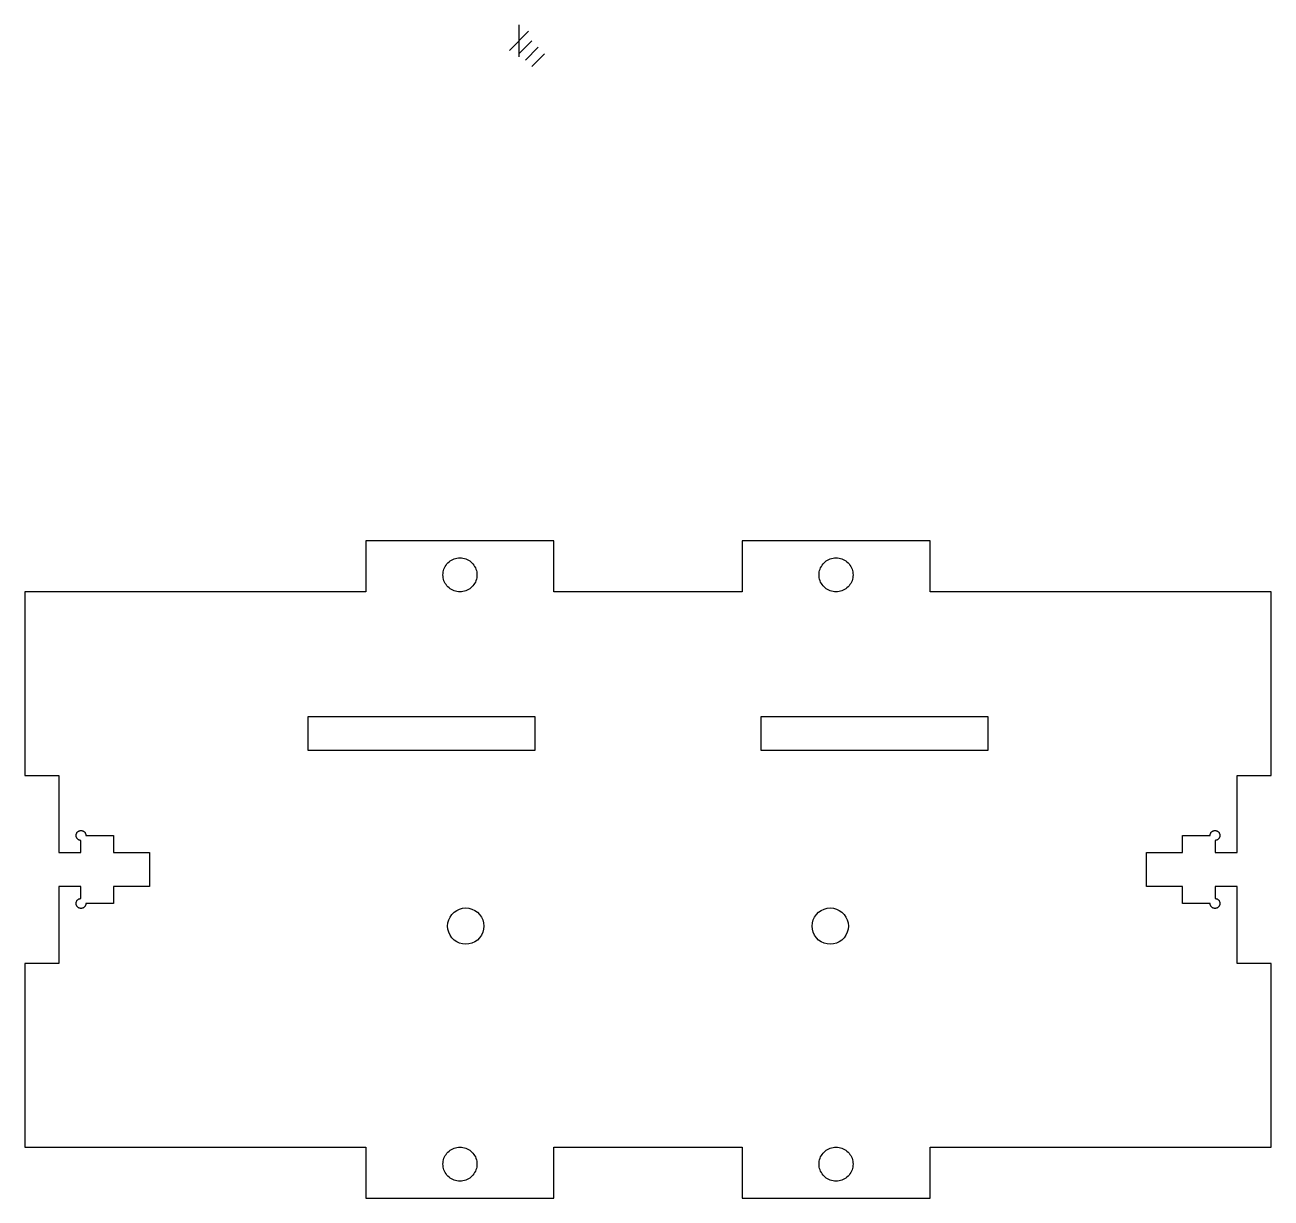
# Model space of a CAD drawing. Extents: x -44 to 243, y 4 to 298.
# Drawn here: x -43.6 to 66.4, y 194.9 to 298.4 of the extents above; entities that cross this region are included whole.
import ezdxf

# ---------------------------------------------------------------- set-up
doc = ezdxf.new("R2010")
doc.units = 0
doc.layers.get('0').update_dxf_attribs({"linetype": 'CONTINUOUS'})

msp = doc.modelspace()

# ---------------------------------------------------------------- linework, layer by layer
at = {"color": 4}
for p, q in [((-13.511866, 252.879291), (-13.511866, 248.379286)), ((3.088135, 252.879291), (-13.511866, 252.879291)), ((3.088135, 248.379286), (3.088135, 252.879291)), ((19.688133, 252.879686), (19.688133, 248.379681)), ((36.288133, 252.879686), (19.688133, 252.879686)), ((36.288133, 248.379681), (36.288133, 252.879686)), ((-6.440867, 250.739623), (-6.360866, 250.843622)), ((-6.360866, 250.843622), (-6.272866, 250.940622)), ((-6.272866, 250.940622), (-6.175866, 251.028619)), ((-6.175866, 251.028619), (-6.071867, 251.108629)), ((-6.071867, 251.108629), (-5.961865, 251.17862)), ((-5.961865, 251.17862), (-5.845866, 251.238621)), ((-5.845866, 251.238621), (-5.724866, 251.289618)), ((-5.724866, 251.289618), (-5.599865, 251.328621)), ((-5.599865, 251.328678), (-5.471866, 251.356618)), ((-5.471866, 251.356731), (-5.342867, 251.373664)), ((-5.342867, 251.373664), (-5.211866, 251.379591)), ((-5.211866, 251.379591), (-5.080866, 251.373664)), ((-5.080866, 251.373664), (-4.951865, 251.356731)), ((-4.951865, 251.356618), (-4.823866, 251.328678)), ((-4.823866, 251.328621), (-4.698865, 251.289618)), ((-4.698865, 251.289618), (-4.577865, 251.238621)), ((-4.577865, 251.238621), (-4.461866, 251.17862)), ((-4.461866, 251.17862), (-4.351867, 251.108629)), ((-4.351867, 251.108629), (-4.247865, 251.028619)), ((-4.247865, 251.028619), (-4.150865, 250.940622)), ((-4.150865, 250.940622), (-4.062865, 250.843622)), ((-4.062865, 250.843622), (-3.982867, 250.739623)), ((26.759134, 250.739623), (26.839133, 250.843622)), ((26.839133, 250.843622), (26.927133, 250.940622)), ((26.927133, 250.940622), (27.024135, 251.028619)), ((27.024135, 251.028619), (27.128134, 251.108629)), ((27.128134, 251.108629), (27.238133, 251.17862)), ((27.238133, 251.17862), (27.354135, 251.238621)), ((27.354135, 251.238621), (27.475135, 251.289618)), ((27.475135, 251.289618), (27.600134, 251.328621)), ((27.600134, 251.328678), (27.728133, 251.356618)), ((27.728133, 251.356731), (27.857134, 251.373664)), ((27.857134, 251.373664), (27.988133, 251.379591)), ((27.988133, 251.379591), (28.119135, 251.373664)), ((28.119135, 251.373664), (28.248133, 251.356731)), ((28.248133, 251.356618), (28.376135, 251.328678)), ((28.376135, 251.328621), (28.501134, 251.289618)), ((28.501134, 251.289618), (28.622134, 251.238621)), ((28.622134, 251.238621), (28.738133, 251.17862)), ((28.738133, 251.17862), (28.848135, 251.108629)), ((28.848135, 251.108629), (28.952134, 251.028619)), ((28.952134, 251.028619), (29.049133, 250.940622)), ((29.049133, 250.940622), (29.137133, 250.843622)), ((29.137133, 250.843622), (29.217135, 250.739623)), ((-6.711882, 249.879608), (-6.705871, 250.010615)), ((-6.705871, 249.748628), (-6.711882, 249.879608)), ((-6.705871, 250.010615), (-6.688881, 250.139619)), ((-6.688881, 249.619625), (-6.705871, 249.748628)), ((-6.688867, 250.139619), (-6.660871, 250.267607)), ((-6.660865, 250.267607), (-6.621867, 250.392631)), ((-6.621867, 250.392631), (-6.570867, 250.51362)), ((-6.570867, 250.51362), (-6.510867, 250.629613)), ((-6.510867, 250.629613), (-6.440867, 250.739623)), ((-3.982867, 250.739623), (-3.912867, 250.629613)), ((-3.912867, 250.629613), (-3.852867, 250.51362)), ((-3.852867, 250.51362), (-3.801866, 250.392631)), ((-3.801866, 250.392631), (-3.762866, 250.267607)), ((-3.762863, 250.267607), (-3.734867, 250.139619)), ((-3.734853, 250.139619), (-3.717863, 250.010615)), ((-3.717863, 249.748628), (-3.734853, 249.619625)), ((-3.717863, 250.010615), (-3.711852, 249.879608)), ((-3.711852, 249.879608), (-3.717863, 249.748628)), ((26.488119, 249.879608), (26.49413, 250.010615)), ((26.49413, 249.748628), (26.488119, 249.879608)), ((26.49413, 250.010615), (26.51112, 250.139619)), ((26.51112, 249.619625), (26.49413, 249.748628)), ((26.511134, 250.139619), (26.539131, 250.267607)), ((26.539134, 250.267607), (26.578134, 250.392631)), ((26.578134, 250.392631), (26.629134, 250.51362)), ((26.629134, 250.51362), (26.689135, 250.629613)), ((26.689135, 250.629613), (26.759134, 250.739623)), ((29.217135, 250.739623), (29.287134, 250.629613)), ((29.287134, 250.629613), (29.347135, 250.51362)), ((29.347135, 250.51362), (29.398135, 250.392631)), ((29.398135, 250.392631), (29.437132, 250.267607)), ((29.437138, 250.267607), (29.465135, 250.139619)), ((29.465149, 250.139619), (29.482138, 250.010615)), ((29.482138, 249.748628), (29.465149, 249.619625)), ((29.482138, 250.010615), (29.48815, 249.879608)), ((29.48815, 249.879608), (29.482138, 249.748628)), ((-6.660871, 249.491609), (-6.688867, 249.619625)), ((-6.621867, 249.366612), (-6.660865, 249.491609)), ((-6.570867, 249.245624), (-6.621867, 249.366612)), ((-6.510867, 249.12963), (-6.570867, 249.245624)), ((-6.440867, 249.01962), (-6.510867, 249.12963)), ((-6.360866, 248.915621), (-6.440867, 249.01962)), ((-6.272866, 248.818621), (-6.360866, 248.915621)), ((-6.175866, 248.730625), (-6.272866, 248.818621)), ((-6.071867, 248.650615), (-6.175866, 248.730625)), ((-5.961865, 248.580623), (-6.071867, 248.650615)), ((-4.351867, 248.650615), (-4.461866, 248.580623)), ((-4.247865, 248.730625), (-4.351867, 248.650615)), ((-4.150865, 248.818621), (-4.247865, 248.730625)), ((-4.062865, 248.915621), (-4.150865, 248.818621)), ((-3.982867, 249.01962), (-4.062865, 248.915621)), ((-3.912867, 249.12963), (-3.982867, 249.01962)), ((-3.852867, 249.245624), (-3.912867, 249.12963)), ((-3.801866, 249.366612), (-3.852867, 249.245624)), ((-3.762866, 249.491609), (-3.801866, 249.366612)), ((-3.734867, 249.619625), (-3.762863, 249.491609)), ((26.539131, 249.491609), (26.511134, 249.619625)), ((26.578134, 249.366612), (26.539134, 249.491609)), ((26.629134, 249.245624), (26.578134, 249.366612)), ((26.689135, 249.12963), (26.629134, 249.245624)), ((26.759134, 249.01962), (26.689135, 249.12963)), ((26.839133, 248.915621), (26.759134, 249.01962)), ((26.927133, 248.818621), (26.839133, 248.915621)), ((27.024135, 248.730625), (26.927133, 248.818621)), ((27.128134, 248.650615), (27.024135, 248.730625)), ((27.238133, 248.580623), (27.128134, 248.650615)), ((28.848135, 248.650615), (28.738133, 248.580623)), ((28.952134, 248.730625), (28.848135, 248.650615)), ((29.049133, 248.818621), (28.952134, 248.730625)), ((29.137133, 248.915621), (29.049133, 248.818621)), ((29.217135, 249.01962), (29.137133, 248.915621)), ((29.287134, 249.12963), (29.217135, 249.01962)), ((29.347135, 249.245624), (29.287134, 249.12963)), ((29.398135, 249.366612), (29.347135, 249.245624)), ((29.437132, 249.491609), (29.398135, 249.366612)), ((29.465135, 249.619625), (29.437138, 249.491609)), ((-43.611879, 248.379286), (-43.611879, 232.179279)), ((-13.511866, 248.379286), (-43.611879, 248.379286)), ((-5.845866, 248.520623), (-5.961865, 248.580623)), ((-5.724866, 248.469625), (-5.845866, 248.520623)), ((-5.599865, 248.430622), (-5.724866, 248.469625)), ((-5.471866, 248.402626), (-5.599865, 248.430566)), ((-5.342867, 248.385551), (-5.471866, 248.402485)), ((-5.211866, 248.379343), (-5.342867, 248.385269)), ((-5.080866, 248.385269), (-5.211866, 248.379343)), ((-4.951865, 248.402485), (-5.080866, 248.385551)), ((-4.823866, 248.430566), (-4.951865, 248.402626)), ((-4.698865, 248.469625), (-4.823866, 248.430622)), ((-4.577865, 248.520623), (-4.698865, 248.469625)), ((-4.461866, 248.580623), (-4.577865, 248.520623)), ((19.688133, 248.379286), (3.088135, 248.379286)), ((27.354135, 248.520623), (27.238133, 248.580623)), ((27.475135, 248.469625), (27.354135, 248.520623)), ((27.600134, 248.430622), (27.475135, 248.469625)), ((27.728133, 248.402626), (27.600134, 248.430566)), ((27.857134, 248.385551), (27.728133, 248.402485)), ((27.988133, 248.379343), (27.857134, 248.385269)), ((28.119135, 248.385269), (27.988133, 248.379343)), ((28.248133, 248.402485), (28.119135, 248.385551)), ((28.376135, 248.430566), (28.248133, 248.402626)), ((28.501134, 248.469625), (28.376135, 248.430622)), ((28.622134, 248.520623), (28.501134, 248.469625)), ((28.738133, 248.580623), (28.622134, 248.520623)), ((66.388135, 248.379681), (36.288133, 248.379681)), ((66.388135, 232.179674), (66.388135, 248.379681)), ((-18.611867, 237.379731), (1.388133, 237.379731)), ((-18.611867, 234.379737), (-18.611867, 237.379731)), ((1.388133, 237.379731), (1.388133, 234.379737)), ((21.388135, 237.379731), (41.388134, 237.379731)), ((21.388135, 234.379737), (21.388135, 237.379731)), ((41.388134, 237.379731), (41.388134, 234.379737)), ((1.388133, 234.379737), (-18.611867, 234.379737)), ((41.388134, 234.379737), (21.388135, 234.379737)), ((-43.611879, 232.179279), (-40.611857, 232.179279)), ((-40.611857, 232.179279), (-40.611857, 225.379276)), ((63.388133, 232.179674), (66.388135, 232.179674)), ((63.388133, 225.379671), (63.388133, 232.179674)), ((-39.096803, 226.880133), (-39.093981, 226.918036)), ((-39.093981, 226.842231), (-39.096803, 226.880133)), ((-39.094828, 226.918036), (-39.089748, 226.955628)), ((-39.089748, 226.804526), (-39.094828, 226.842231)), ((-39.089748, 226.955628), (-39.081845, 226.992712)), ((-39.081845, 226.767527), (-39.089748, 226.804526)), ((-39.081845, 226.992712), (-39.070839, 227.028921)), ((-39.070839, 226.731318), (-39.081845, 226.767527)), ((-39.070839, 227.028921), (-39.055881, 227.063917)), ((-39.055881, 226.696237), (-39.070839, 226.731318)), ((-39.055796, 227.063917), (-39.038863, 227.097614)), ((-39.038863, 226.662625), (-39.055796, 226.696237)), ((-39.038665, 227.097614), (-39.017781, 227.129618)), ((-39.017781, 226.630621), (-39.038665, 226.662625)), ((-39.017809, 227.129618), (-38.994667, 227.159731)), ((-38.994667, 226.600536), (-39.017809, 226.630621)), ((-38.994921, 227.159787), (-38.969803, 227.187727)), ((-38.969803, 226.572539), (-38.994921, 226.600479)), ((-38.96986, 227.187699), (-38.94192, 227.213381)), ((-38.941863, 227.213269), (-38.910875, 227.236411)), ((-38.910875, 227.236439), (-38.878871, 227.256759)), ((-38.878871, 227.256815), (-38.845879, 227.274313)), ((-38.845879, 227.274426), (-38.810856, 227.288819)), ((-38.810856, 227.288819), (-38.774872, 227.300391)), ((-38.774872, 227.300391), (-38.737873, 227.308575)), ((-38.737873, 227.308575), (-38.699858, 227.313373)), ((-38.699858, 227.312244), (-38.661871, 227.315066)), ((-38.661871, 227.315066), (-38.623855, 227.312244)), ((-38.623855, 227.313373), (-38.585868, 227.308575)), ((-38.585868, 227.308575), (-38.548869, 227.300391)), ((-38.548869, 227.300391), (-38.512857, 227.288819)), ((-38.512857, 227.288819), (-38.477862, 227.274426)), ((-38.477862, 227.274313), (-38.44487, 227.256815)), ((-38.44487, 227.256759), (-38.412866, 227.236439)), ((-38.412866, 227.236411), (-38.381878, 227.213269)), ((-38.381793, 227.213381), (-38.353853, 227.187699)), ((-38.35391, 227.187727), (-38.328792, 227.159787)), ((-38.329074, 227.159731), (-38.305932, 227.129618)), ((-38.30596, 227.129618), (-38.285076, 227.097614)), ((-38.284878, 227.097614), (-38.267945, 227.063917)), ((-38.267832, 227.063917), (-38.252874, 227.028921)), ((-38.252874, 227.028921), (-38.241867, 226.992712)), ((-38.241867, 226.992712), (-38.233965, 226.955628)), ((-38.233965, 226.955628), (-38.228885, 226.918036)), ((-38.229732, 226.918036), (-38.22691, 226.880133)), ((-38.227756, 226.880133), (-35.787748, 226.880133)), ((-35.787748, 226.880133), (-35.787748, 225.380122)), ((58.563078, 226.880529), (61.003078, 226.880529)), ((58.563078, 225.380517), (58.563078, 226.880529)), ((61.003101, 226.880529), (61.005077, 226.918431)), ((61.005105, 226.918431), (61.0101, 226.956023)), ((61.010128, 226.956023), (61.018115, 226.993107)), ((61.018115, 226.993107), (61.029122, 227.029316)), ((61.029122, 227.029316), (61.044108, 227.064312)), ((61.044133, 227.064312), (61.061123, 227.098009)), ((61.061137, 227.098009), (61.082134, 227.130013)), ((61.082134, 227.130013), (61.105136, 227.160126)), ((61.10513, 227.160183), (61.130135, 227.188123)), ((61.130135, 227.188094), (61.158131, 227.213777)), ((61.158134, 227.213664), (61.189133, 227.236806)), ((61.189133, 227.236834), (61.221135, 227.257154)), ((61.221135, 227.257211), (61.254135, 227.274708)), ((61.254135, 227.274821), (61.289133, 227.289215)), ((61.289133, 227.289215), (61.325133, 227.300786)), ((61.325133, 227.300786), (61.362133, 227.30897)), ((61.362133, 227.30897), (61.400134, 227.313768)), ((61.400134, 227.312639), (61.438135, 227.315461)), ((61.438135, 227.315461), (61.476134, 227.312639)), ((61.476134, 227.313768), (61.514135, 227.30897)), ((61.514135, 227.30897), (61.551134, 227.300786)), ((61.551134, 227.300786), (61.587134, 227.289215)), ((61.587134, 227.289215), (61.622133, 227.274821)), ((61.622133, 227.274708), (61.655133, 227.257211)), ((61.655133, 227.257154), (61.687134, 227.236834)), ((61.687134, 227.236806), (61.718134, 227.213664)), ((61.718136, 227.213777), (61.746133, 227.188094)), ((61.746133, 227.188123), (61.771138, 227.160183)), ((61.771138, 226.600875), (61.746133, 226.572935)), ((61.771132, 227.160126), (61.794133, 227.130013)), ((61.794133, 226.631016), (61.771132, 226.600931)), ((61.794133, 227.130013), (61.815131, 227.098009)), ((61.815131, 226.66302), (61.794133, 226.631016)), ((61.815145, 227.098009), (61.832134, 227.064312)), ((61.832134, 226.696633), (61.815145, 226.66302)), ((61.83216, 227.064312), (61.847146, 227.029316)), ((61.847146, 226.731713), (61.83216, 226.696633)), ((61.847146, 227.029316), (61.858152, 226.993107)), ((61.858152, 226.767922), (61.847146, 226.731713)), ((61.858152, 226.993107), (61.866139, 226.956023)), ((61.866139, 226.804921), (61.858152, 226.767922)), ((61.866168, 226.956023), (61.871163, 226.918431)), ((61.871163, 226.842626), (61.866168, 226.804921)), ((61.871191, 226.918431), (61.873167, 226.880529)), ((61.873167, 226.880529), (61.871191, 226.842626)), ((-38.94192, 226.546773), (-38.96986, 226.572455)), ((-38.910875, 226.52363), (-38.941863, 226.546773)), ((-38.878871, 226.503367), (-38.910875, 226.523687)), ((-38.845879, 226.485784), (-38.878871, 226.503282)), ((-38.810856, 226.471193), (-38.845879, 226.485587)), ((-38.774872, 226.459622), (-38.810856, 226.470911)), ((-38.737873, 226.451156), (-38.774872, 226.45934)), ((-38.686875, 226.445511), (-38.737873, 226.450873)), ((-38.686875, 225.379276), (-38.686875, 226.44537)), ((61.514135, 226.451269), (61.463134, 226.445906)), ((61.463134, 226.445765), (61.463134, 225.379671)), ((61.551134, 226.459735), (61.514135, 226.451551)), ((61.587134, 226.471306), (61.551134, 226.460017)), ((61.622133, 226.485982), (61.587134, 226.471589)), ((61.655133, 226.503677), (61.622133, 226.486179)), ((61.687134, 226.524082), (61.655133, 226.503762)), ((61.718134, 226.547168), (61.687134, 226.524025)), ((61.746133, 226.57285), (61.718136, 226.547168)), ((-40.611857, 225.379276), (-38.686875, 225.379276)), ((-35.787748, 225.380122), (-32.612748, 225.380122)), ((-32.612748, 225.380122), (-32.612748, 222.380128)), ((55.388078, 225.380517), (58.563078, 225.380517)), ((55.388078, 222.380523), (55.388078, 225.380517)), ((61.463134, 225.379671), (63.388133, 225.379671)), ((-40.611857, 222.380693), (-40.611857, 215.580689)), ((-38.686875, 222.380693), (-40.611857, 222.380693)), ((-38.686875, 221.314598), (-38.686875, 222.380693)), ((-35.787748, 222.380128), (-35.787748, 220.880117)), ((-32.612748, 222.380128), (-35.787748, 222.380128)), ((58.563078, 222.380523), (55.388078, 222.380523)), ((58.563078, 220.880512), (58.563078, 222.380523)), ((61.463134, 222.380693), (61.463134, 221.314598)), ((63.388133, 222.380693), (61.463134, 222.380693)), ((63.388133, 215.580689), (63.388133, 222.380693)), ((-39.038665, 221.097626), (-39.017781, 221.12963)), ((-39.017809, 221.12963), (-38.994667, 221.159715)), ((-38.994921, 221.159799), (-38.969803, 221.187739)), ((-38.96986, 221.187739), (-38.94192, 221.213422)), ((-38.941863, 221.213281), (-38.910875, 221.236423)), ((-38.910875, 221.236451), (-38.878871, 221.256771)), ((-38.878871, 221.256969), (-38.845879, 221.274466)), ((-38.845879, 221.274664), (-38.810856, 221.289057)), ((-38.810856, 221.289339), (-38.774872, 221.300628)), ((-38.774872, 221.300911), (-38.737873, 221.309095)), ((-38.737873, 221.309095), (-38.686875, 221.314739)), ((61.463134, 221.314739), (61.514135, 221.309095)), ((61.514135, 221.309095), (61.551134, 221.300911)), ((61.551134, 221.300628), (61.587134, 221.289339)), ((61.587134, 221.289057), (61.622133, 221.274664)), ((61.622133, 221.274466), (61.655133, 221.256969)), ((61.655133, 221.256771), (61.687134, 221.236451)), ((61.687134, 221.236423), (61.718134, 221.213281)), ((61.718136, 221.213422), (61.746133, 221.187739)), ((61.746133, 221.187739), (61.771138, 221.159799)), ((61.771132, 221.159715), (61.794133, 221.12963)), ((61.794133, 221.12963), (61.815131, 221.097626)), ((-39.096803, 220.880117), (-39.093981, 220.91802)), ((-39.093981, 220.842215), (-39.096803, 220.880117)), ((-39.094828, 220.91802), (-39.089748, 220.955612)), ((-39.089748, 220.804623), (-39.094828, 220.842215)), ((-39.089748, 220.955612), (-39.081845, 220.992724)), ((-39.081845, 220.767539), (-39.089748, 220.804623)), ((-39.081845, 220.992724), (-39.070839, 221.028933)), ((-39.070839, 220.73133), (-39.081845, 220.767539)), ((-39.070839, 221.028933), (-39.055881, 221.064013)), ((-39.055881, 220.696334), (-39.070839, 220.73133)), ((-39.055796, 221.064013), (-39.038863, 221.097626)), ((-39.038863, 220.662637), (-39.055796, 220.696334)), ((-39.017781, 220.630633), (-39.038665, 220.662637)), ((-38.994667, 220.60052), (-39.017809, 220.630633)), ((-38.969803, 220.572523), (-38.994921, 220.600463)), ((-38.94192, 220.546869), (-38.96986, 220.572551)), ((-38.910875, 220.52384), (-38.941863, 220.546982)), ((-38.878871, 220.503492), (-38.910875, 220.523812)), ((-38.845879, 220.485937), (-38.878871, 220.503435)), ((-38.810856, 220.471318), (-38.845879, 220.485994)), ((-38.774872, 220.460029), (-38.810856, 220.471318)), ((-38.737873, 220.451845), (-38.774872, 220.460029)), ((-38.699858, 220.447047), (-38.737873, 220.451845)), ((-38.661871, 220.445354), (-38.699858, 220.448176)), ((-38.623855, 220.448176), (-38.661871, 220.445354)), ((-38.585868, 220.451845), (-38.623855, 220.447047)), ((-38.548869, 220.460029), (-38.585868, 220.451845)), ((-38.512857, 220.471318), (-38.548869, 220.460029)), ((-38.477862, 220.485994), (-38.512857, 220.471318)), ((-38.44487, 220.503435), (-38.477862, 220.485937)), ((-38.412866, 220.523812), (-38.44487, 220.503492)), ((-38.381878, 220.546982), (-38.412866, 220.52384)), ((-38.353853, 220.572551), (-38.381793, 220.546869)), ((-38.328792, 220.600463), (-38.35391, 220.572523)), ((-38.305932, 220.630633), (-38.329074, 220.60052)), ((-38.285076, 220.662637), (-38.30596, 220.630633)), ((-38.267945, 220.696334), (-38.284878, 220.662637)), ((-38.252874, 220.73133), (-38.267832, 220.696334)), ((-38.241867, 220.767539), (-38.252874, 220.73133)), ((-38.233965, 220.804623), (-38.241867, 220.767539)), ((-38.228885, 220.842215), (-38.233965, 220.804623)), ((-38.22691, 220.880117), (-38.229732, 220.842215)), ((-35.787748, 220.880117), (-38.227756, 220.880117)), ((-5.923867, 219.908229), (-5.726865, 220.105417)), ((-5.726865, 220.105417), (-5.498866, 220.265437)), ((-5.498866, 220.265437), (-5.245865, 220.383237)), ((-5.245865, 220.383237), (-4.976865, 220.455429)), ((-4.976865, 220.455457), (-4.698865, 220.479729)), ((-4.698865, 220.479729), (-4.420867, 220.455457)), ((-4.420867, 220.455429), (-4.150865, 220.383237)), ((-4.150865, 220.383237), (-3.898866, 220.265437)), ((-3.898866, 220.265437), (-3.669865, 220.105417)), ((-3.669865, 220.105417), (-3.472866, 219.908229)), ((26.249133, 219.908229), (26.446133, 220.105417)), ((26.446133, 220.105417), (26.675134, 220.265324)), ((26.675134, 220.265324), (26.927133, 220.383237)), ((26.927133, 220.383237), (27.197135, 220.455429)), ((27.197135, 220.455457), (27.475135, 220.479729)), ((27.475135, 220.479729), (27.753135, 220.455457)), ((27.753135, 220.455429), (28.022135, 220.383237)), ((28.022135, 220.383237), (28.275133, 220.265324)), ((28.275133, 220.265324), (28.503135, 220.105417)), ((28.503135, 220.105417), (28.700135, 219.908229)), ((61.003078, 220.880512), (58.563078, 220.880512)), ((61.005077, 220.84261), (61.003101, 220.880512)), ((61.0101, 220.805018), (61.005105, 220.84261)), ((61.018115, 220.767934), (61.010128, 220.805018)), ((61.029122, 220.731725), (61.018115, 220.767934)), ((61.044108, 220.696616), (61.029122, 220.731725)), ((61.061123, 220.663032), (61.044133, 220.696616)), ((61.082134, 220.631028), (61.061137, 220.663032)), ((61.105136, 220.600915), (61.082134, 220.631028)), ((61.130135, 220.572918), (61.10513, 220.600858)), ((61.158131, 220.547264), (61.130135, 220.572947)), ((61.189133, 220.524235), (61.158134, 220.547377)), ((61.221135, 220.503887), (61.189133, 220.524207)), ((61.254135, 220.48622), (61.221135, 220.503717)), ((61.289133, 220.471601), (61.254135, 220.485994)), ((61.325133, 220.460029), (61.289133, 220.471318)), ((61.362133, 220.451845), (61.325133, 220.460029)), ((61.400134, 220.447047), (61.362133, 220.451845)), ((61.438135, 220.445354), (61.400134, 220.448176)), ((61.476134, 220.448176), (61.438135, 220.445354)), ((61.514135, 220.451845), (61.476134, 220.447047)), ((61.551134, 220.460029), (61.514135, 220.451845)), ((61.587134, 220.471318), (61.551134, 220.460029)), ((61.622133, 220.485994), (61.587134, 220.471318)), ((61.655133, 220.503435), (61.622133, 220.485937)), ((61.687134, 220.523812), (61.655133, 220.503492)), ((61.718134, 220.546982), (61.687134, 220.52384)), ((61.746133, 220.572551), (61.718136, 220.546869)), ((61.771138, 220.600463), (61.746133, 220.572523)), ((61.794133, 220.630633), (61.771132, 220.60052)), ((61.815131, 220.662637), (61.794133, 220.630633)), ((61.815145, 221.097626), (61.832134, 221.064013)), ((61.832134, 220.696334), (61.815145, 220.662637)), ((61.83216, 221.064013), (61.847146, 221.028933)), ((61.847146, 220.73133), (61.83216, 220.696334)), ((61.847146, 221.028933), (61.858152, 220.992724)), ((61.858152, 220.767539), (61.847146, 220.73133)), ((61.858152, 220.992724), (61.866139, 220.955612)), ((61.866139, 220.804623), (61.858152, 220.767539)), ((61.866168, 220.955612), (61.871163, 220.91802)), ((61.871163, 220.842215), (61.866168, 220.804623)), ((61.871191, 220.91802), (61.873167, 220.880117)), ((61.873167, 220.880117), (61.871191, 220.842215)), ((-6.298867, 218.879726), (-6.273862, 219.157517)), ((-6.273865, 219.157517), (-6.201867, 219.426927)), ((-6.201867, 219.426927), (-6.083867, 219.679741)), ((-6.083867, 219.679741), (-5.923867, 219.908229)), ((-3.472866, 219.908229), (-3.312866, 219.679741)), ((-3.312866, 219.679741), (-3.194866, 219.426927)), ((-3.194866, 219.426927), (-3.122865, 219.157517)), ((-3.122854, 219.157517), (-3.098865, 218.879726)), ((25.875132, 218.879726), (25.89915, 219.157517)), ((25.899135, 219.157517), (25.971133, 219.426927)), ((25.971133, 219.426927), (26.089133, 219.679741)), ((26.089133, 219.679741), (26.249133, 219.908229)), ((28.700135, 219.908229), (28.860135, 219.679741)), ((28.860135, 219.679741), (28.978135, 219.426927)), ((28.978135, 219.426927), (29.050132, 219.157517)), ((29.05013, 219.157517), (29.075134, 218.879726)), ((-6.273862, 218.601935), (-6.298867, 218.879726)), ((-6.201867, 218.332525), (-6.273865, 218.601935)), ((-6.083867, 218.079739), (-6.201867, 218.332525)), ((-5.923867, 217.851337), (-6.083867, 218.079739)), ((-5.726865, 217.65412), (-5.923867, 217.851337)), ((-3.472866, 217.851337), (-3.669865, 217.65412)), ((-3.312866, 218.079739), (-3.472866, 217.851337)), ((-3.194866, 218.332525), (-3.312866, 218.079739)), ((-3.122865, 218.601935), (-3.194866, 218.332525)), ((-3.098865, 218.879726), (-3.122854, 218.601935)), ((25.89915, 218.601935), (25.875132, 218.879726)), ((25.971133, 218.332525), (25.899135, 218.601935)), ((26.089133, 218.079739), (25.971133, 218.332525)), ((26.249133, 217.851224), (26.089133, 218.079739)), ((26.446133, 217.654035), (26.249133, 217.851224)), ((28.700135, 217.851224), (28.503135, 217.654035)), ((28.860135, 218.079739), (28.700135, 217.851224)), ((28.978135, 218.332525), (28.860135, 218.079739)), ((29.050132, 218.601935), (28.978135, 218.332525)), ((29.075134, 218.879726), (29.05013, 218.601935)), ((-5.498866, 217.494128), (-5.726865, 217.65412)), ((-5.245865, 217.376244), (-5.498866, 217.494128)), ((-4.976865, 217.304023), (-5.245865, 217.376244)), ((-4.698865, 217.279724), (-4.976865, 217.303995)), ((-4.420867, 217.303995), (-4.698865, 217.279724)), ((-4.150865, 217.376244), (-4.420867, 217.304023)), ((-3.898866, 217.494128), (-4.150865, 217.376244)), ((-3.669865, 217.65412), (-3.898866, 217.494128)), ((26.675134, 217.494128), (26.446133, 217.654035)), ((26.927133, 217.376244), (26.675134, 217.494128)), ((27.197135, 217.304023), (26.927133, 217.376244)), ((27.475135, 217.279724), (27.197135, 217.303995)), ((27.753135, 217.303995), (27.475135, 217.279724)), ((28.022135, 217.376244), (27.753135, 217.304023)), ((28.275133, 217.494128), (28.022135, 217.376244)), ((28.503135, 217.654035), (28.275133, 217.494128)), ((-43.611879, 215.580689), (-43.611879, 199.380682)), ((-40.611857, 215.580689), (-43.611879, 215.580689)), ((66.388135, 215.580689), (63.388133, 215.580689)), ((66.388135, 199.380682), (66.388135, 215.580689)), ((-43.611879, 199.380682), (-13.511866, 199.380682)), ((-13.511866, 199.380682), (-13.511866, 194.880677)), ((-6.175866, 199.028892), (-6.071867, 199.108479)), ((-6.071867, 199.108479), (-5.961865, 199.178781)), ((-5.961865, 199.178781), (-5.845866, 199.239289)), ((-5.845866, 199.239289), (-5.724866, 199.289299)), ((-5.724866, 199.289299), (-5.599865, 199.328697)), ((-5.599865, 199.328697), (-5.471866, 199.356976)), ((-5.471866, 199.356863), (-5.342867, 199.374078)), ((-5.342867, 199.374078), (-5.211866, 199.379723)), ((-5.211866, 199.379723), (-5.080866, 199.374078)), ((-5.080866, 199.374078), (-4.951865, 199.356863)), ((-4.951865, 199.356976), (-4.823866, 199.328697)), ((-4.823866, 199.328697), (-4.698865, 199.289299)), ((-4.698865, 199.289299), (-4.577865, 199.239289)), ((-4.577865, 199.239289), (-4.461866, 199.178781)), ((-4.461866, 199.178781), (-4.351867, 199.108479)), ((-4.351867, 199.108479), (-4.247865, 199.028892)), ((3.088135, 199.381698), (19.688133, 199.381698)), ((3.088135, 194.880677), (3.088135, 199.381698)), ((19.688133, 199.381698), (19.688133, 194.880677)), ((27.024135, 199.028892), (27.128134, 199.108479)), ((27.128134, 199.108479), (27.238133, 199.178781)), ((27.238133, 199.178781), (27.354135, 199.239289)), ((27.354135, 199.239289), (27.475135, 199.289299)), ((27.475135, 199.289299), (27.600134, 199.328697)), ((27.600134, 199.328697), (27.728133, 199.356976)), ((27.728133, 199.356863), (27.857134, 199.374078)), ((27.857134, 199.374078), (27.988133, 199.379723)), ((27.988133, 199.379723), (28.119135, 199.374078)), ((28.119135, 199.374078), (28.248133, 199.356863)), ((28.248133, 199.356976), (28.376135, 199.328697)), ((28.376135, 199.328697), (28.501134, 199.289299)), ((28.501134, 199.289299), (28.622134, 199.239289)), ((28.622134, 199.239289), (28.738133, 199.178781)), ((28.738133, 199.178781), (28.848135, 199.108479)), ((28.848135, 199.108479), (28.952134, 199.028892)), ((36.288133, 199.380682), (66.388135, 199.380682)), ((36.288133, 194.880677), (36.288133, 199.380682)), ((-6.711882, 197.879796), (-6.705871, 198.010493)), ((-6.705871, 198.010493), (-6.688881, 198.140287)), ((-6.688867, 198.140287), (-6.660871, 198.267993)), ((-6.660865, 198.267993), (-6.621867, 198.392792)), ((-6.621867, 198.392792), (-6.570867, 198.513696)), ((-6.570867, 198.513696), (-6.510867, 198.629774)), ((-6.510867, 198.629774), (-6.440867, 198.740179)), ((-6.440867, 198.740179), (-6.360866, 198.84398)), ((-6.360866, 198.84398), (-6.272866, 198.9405)), ((-6.272866, 198.9405), (-6.175866, 199.028892)), ((-4.247865, 199.028892), (-4.150865, 198.9405)), ((-4.150865, 198.9405), (-4.062865, 198.84398)), ((-4.062865, 198.84398), (-3.982867, 198.740179)), ((-3.982867, 198.740179), (-3.912867, 198.629774)), ((-3.912867, 198.629774), (-3.852867, 198.513696)), ((-3.852867, 198.513696), (-3.801866, 198.392792)), ((-3.801866, 198.392792), (-3.762866, 198.267993)), ((-3.762863, 198.267993), (-3.734867, 198.140287)), ((-3.734853, 198.140287), (-3.717863, 198.010493)), ((-3.717863, 198.010493), (-3.711852, 197.879796)), ((26.488119, 197.879796), (26.49413, 198.010493)), ((26.49413, 198.010493), (26.51112, 198.140287)), ((26.511134, 198.140287), (26.539131, 198.267993)), ((26.539134, 198.267993), (26.578134, 198.392792)), ((26.578134, 198.392792), (26.629134, 198.513696)), ((26.629134, 198.513696), (26.689135, 198.629774)), ((26.689135, 198.629774), (26.759134, 198.740179)), ((26.759134, 198.740179), (26.839133, 198.84398)), ((26.839133, 198.84398), (26.927133, 198.9405)), ((26.927133, 198.9405), (27.024135, 199.028892)), ((28.952134, 199.028892), (29.049133, 198.9405)), ((29.049133, 198.9405), (29.137133, 198.84398)), ((29.137133, 198.84398), (29.217135, 198.740179)), ((29.217135, 198.740179), (29.287134, 198.629774)), ((29.287134, 198.629774), (29.347135, 198.513696)), ((29.347135, 198.513696), (29.398135, 198.392792)), ((29.398135, 198.392792), (29.437132, 198.267993)), ((29.437138, 198.267993), (29.465135, 198.140287)), ((29.465149, 198.140287), (29.482138, 198.010493)), ((29.482138, 198.010493), (29.48815, 197.879796)), ((-6.705871, 197.749099), (-6.711882, 197.879796)), ((-6.688881, 197.619277), (-6.705871, 197.749099)), ((-6.660871, 197.4916), (-6.688867, 197.619277)), ((-6.621867, 197.366773), (-6.660865, 197.4916)), ((-6.570867, 197.245897), (-6.621867, 197.366773)), ((-6.510867, 197.129791), (-6.570867, 197.245897)), ((-6.440867, 197.019385), (-6.510867, 197.129791)), ((-6.360866, 196.915584), (-6.440867, 197.019385)), ((-6.272866, 196.819092), (-6.360866, 196.915584)), ((-4.062865, 196.915584), (-4.150865, 196.819092)), ((-3.982867, 197.019385), (-4.062865, 196.915584)), ((-3.912867, 197.129791), (-3.982867, 197.019385)), ((-3.852867, 197.245897), (-3.912867, 197.129791)), ((-3.801866, 197.366773), (-3.852867, 197.245897)), ((-3.762866, 197.4916), (-3.801866, 197.366773)), ((-3.734867, 197.619277), (-3.762863, 197.4916)), ((-3.717863, 197.749099), (-3.734853, 197.619277)), ((-3.711852, 197.879796), (-3.717863, 197.749099)), ((26.49413, 197.749099), (26.488119, 197.879796)), ((26.51112, 197.619277), (26.49413, 197.749099)), ((26.539131, 197.4916), (26.511134, 197.619277)), ((26.578134, 197.366773), (26.539134, 197.4916)), ((26.629134, 197.245897), (26.578134, 197.366773)), ((26.689135, 197.129791), (26.629134, 197.245897)), ((26.759134, 197.019385), (26.689135, 197.129791)), ((26.839133, 196.915584), (26.759134, 197.019385)), ((26.927133, 196.819092), (26.839133, 196.915584)), ((29.137133, 196.915584), (29.049133, 196.819092)), ((29.217135, 197.019385), (29.137133, 196.915584)), ((29.287134, 197.129791), (29.217135, 197.019385)), ((29.347135, 197.245897), (29.287134, 197.129791)), ((29.398135, 197.366773), (29.347135, 197.245897)), ((29.437132, 197.4916), (29.398135, 197.366773)), ((29.465135, 197.619277), (29.437138, 197.4916)), ((29.482138, 197.749099), (29.465149, 197.619277)), ((29.48815, 197.879796), (29.482138, 197.749099)), ((-6.175866, 196.7307), (-6.272866, 196.819092)), ((-6.071867, 196.651085), (-6.175866, 196.7307)), ((-5.961865, 196.580784), (-6.071867, 196.651085)), ((-5.845866, 196.520275), (-5.961865, 196.580784)), ((-5.724866, 196.470294), (-5.845866, 196.520275)), ((-5.599865, 196.430896), (-5.724866, 196.470294)), ((-5.471866, 196.402589), (-5.599865, 196.430896)), ((-5.342867, 196.385486), (-5.471866, 196.402702)), ((-5.211866, 196.379842), (-5.342867, 196.385486)), ((-5.080866, 196.385486), (-5.211866, 196.379842)), ((-4.951865, 196.402702), (-5.080866, 196.385486)), ((-4.823866, 196.430896), (-4.951865, 196.402589)), ((-4.698865, 196.470294), (-4.823866, 196.430896)), ((-4.577865, 196.520275), (-4.698865, 196.470294)), ((-4.461866, 196.580784), (-4.577865, 196.520275)), ((-4.351867, 196.651085), (-4.461866, 196.580784)), ((-4.247865, 196.7307), (-4.351867, 196.651085)), ((-4.150865, 196.819092), (-4.247865, 196.7307)), ((27.024135, 196.7307), (26.927133, 196.819092)), ((27.128134, 196.651085), (27.024135, 196.7307)), ((27.238133, 196.580784), (27.128134, 196.651085)), ((27.354135, 196.520275), (27.238133, 196.580784)), ((27.475135, 196.470294), (27.354135, 196.520275)), ((27.600134, 196.430896), (27.475135, 196.470294)), ((27.728133, 196.402589), (27.600134, 196.430896)), ((27.857134, 196.385486), (27.728133, 196.402702)), ((27.988133, 196.379842), (27.857134, 196.385486)), ((28.119135, 196.385486), (27.988133, 196.379842)), ((28.248133, 196.402702), (28.119135, 196.385486)), ((28.376135, 196.430896), (28.248133, 196.402589)), ((28.501134, 196.470294), (28.376135, 196.430896)), ((28.622134, 196.520275), (28.501134, 196.470294)), ((28.738133, 196.580784), (28.622134, 196.520275)), ((28.848135, 196.651085), (28.738133, 196.580784)), ((28.952134, 196.7307), (28.848135, 196.651085)), ((29.049133, 196.819092), (28.952134, 196.7307)), ((-13.511866, 194.880677), (3.088135, 194.880677)), ((19.688133, 194.880677), (36.288133, 194.880677))]:
    msp.add_line(p, q, dxfattribs=at)
at = {"layer": 'Layer 1', "color": 4}
for p, q in [((0, 298.411111), (0, 295.588889)), ((0.846667, 297.846667), (-0.846667, 296.153333)), ((1.128889, 297), (0, 295.871111)), ((1.693333, 296.435556), (0.564444, 295.306667)), ((2.257778, 295.871111), (1.128889, 294.742222))]:
    msp.add_line(p, q, dxfattribs=at)

doc.saveas('drawing.dxf')
